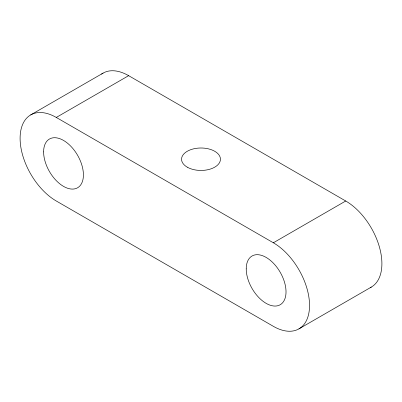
<?xml version="1.0" encoding="UTF-8"?>
<svg xmlns="http://www.w3.org/2000/svg" width="402" height="402" viewBox="0 0 402 402"><rect width="100%" height="100%" fill="white"/><g stroke="black" fill="none" stroke-linecap="round" stroke-linejoin="round"><path stroke-width="0.6" d="M30.698 114.912L103.058 73.134M56.28 117.444L273.36 242.778A51.165 29.542 60 0 1 309.54 305.44A51.165 29.542 60 0 1 273.36 326.329L56.28 201A51.165 29.542 60 0 1 20.1 138.333A51.165 29.542 60 0 1 56.28 117.444L128.64 75.671L345.72 201A51.165 29.542 60 0 1 379.418 247.019A51.165 29.542 60 0 1 370.257 287.641M273.36 242.778L345.72 201M298.942 328.866L371.302 287.088M101.565 74.104A51.165 29.542 60 0 1 128.64 75.671M43.617 151.911A28.14 16.246 60 0 0 73.465 189.046A28.14 16.246 60 0 0 73.465 149.248A28.14 16.246 60 0 0 43.617 151.911M246.225 268.888A28.14 16.246 60 0 0 276.073 306.017A28.14 16.246 60 0 0 276.073 266.219A28.14 16.246 60 0 0 246.225 268.888M187.252 167.162A19.442 11.226 0 0 0 219.778 162.127A19.442 11.226 0 0 0 195.97 148.378A19.442 11.226 0 0 0 187.252 167.162"/></g></svg>
